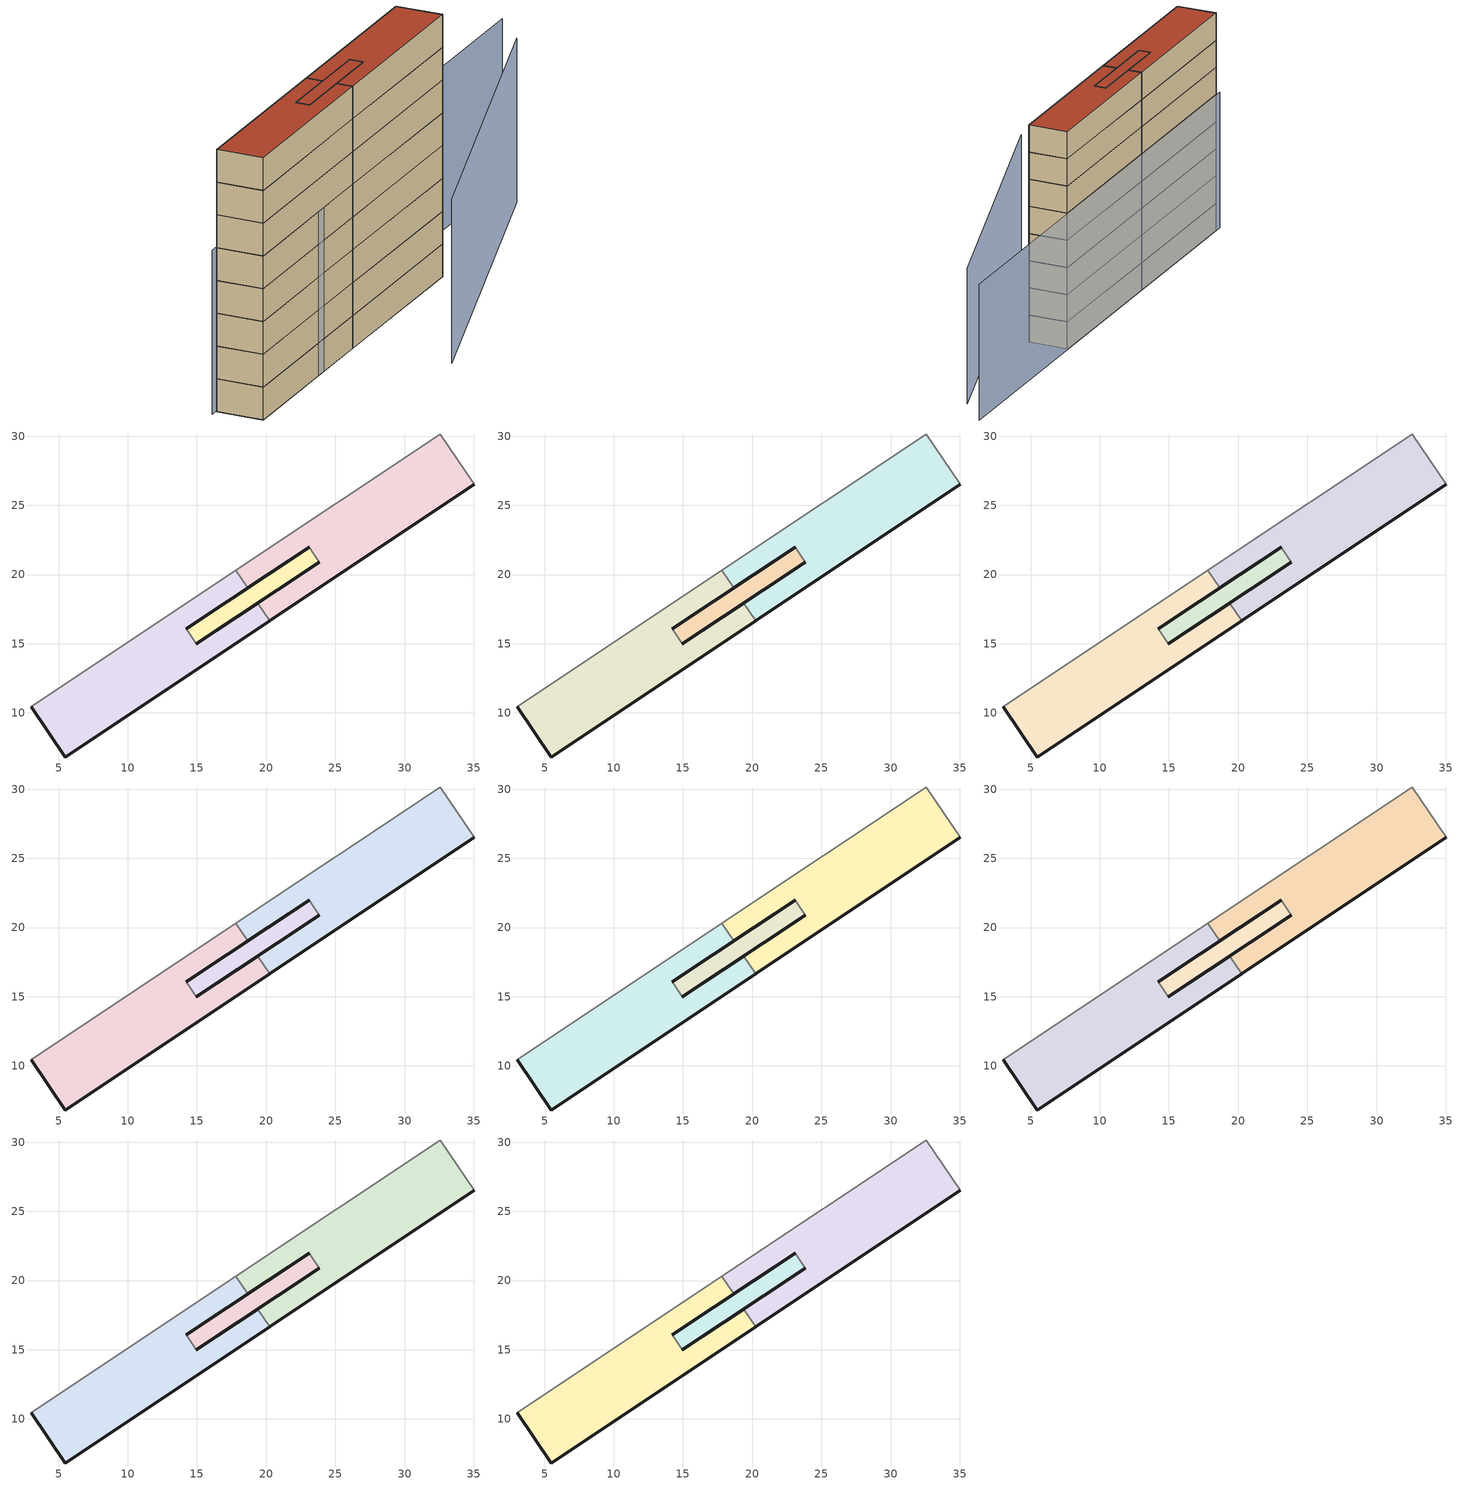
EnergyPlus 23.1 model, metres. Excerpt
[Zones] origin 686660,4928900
033eeff0347fe6cf_F0_dwelling_0
 floor ground (EU_floor_Construction): 35.01,26.52 32.59,30.15 17.82,20.3 18.67,19.03 23.1,21.99 23.82,20.89 19.39,17.94 20.24,16.67 z0
 wall outside (EU_wall_Construction): 19.39,17.94 23.82,20.89 / 23.1,21.99 18.67,19.03 / 35.01,26.52 20.24,16.67 z0:3
 wall adiabatic (EU_wall_Construction): 17.82,20.3 32.59,30.15 35.01,26.52 z0:3
 wall to 033eeff0347fe6cf_F0_dwelling_1 (EU_wall_Construction): 20.24,16.67 19.39,17.94 / 18.67,19.03 17.82,20.3 z0:3
 wall to 033eeff0347fe6cf_F0_circulation (EU_wall_Construction): 23.83,20.89 23.1,21.99 z0:3
033eeff0347fe6cf_F0_dwelling_1
 floor ground (EU_floor_Construction): 14.96,14.99 14.23,16.08 18.67,19.03 17.82,20.3 3.05,10.45 5.47,6.82 20.24,16.67 19.39,17.94 z0
 wall outside (EU_wall_Construction): 18.67,19.03 14.23,16.08 / 14.96,14.99 19.39,17.94 / 20.24,16.67 5.47,6.82 3.05,10.45 z0:3
 wall adiabatic (EU_wall_Construction): 3.05,10.45 17.82,20.3 z0:3
 wall to 033eeff0347fe6cf_F0_circulation (EU_wall_Construction): 14.24,16.08 14.96,14.99 z0:3
033eeff0347fe6cf_F0_circulation
 floor ground (EU_floor_Construction): 23.82,20.89 23.1,21.99 14.23,16.08 14.96,14.99 z0
 wall outside (EU_wall_Construction): 23.82,20.89 14.96,14.99 / 14.23,16.08 23.1,21.99 z0:3
033eeff0347fe6cf_F1_dwelling_0
 floor to 033eeff0347fe6cf_F0_dwelling_0 (EU_floor_Construction): 35.01,26.52 32.59,30.15 17.82,20.3 18.67,19.03 23.1,21.99 23.82,20.89 19.39,17.94 20.24,16.67 z3
 wall outside (EU_wall_Construction): 19.39,17.94 23.82,20.89 / 23.1,21.99 18.67,19.03 / 35.01,26.52 20.24,16.67 z3:6
 wall adiabatic (EU_wall_Construction): 17.82,20.3 32.59,30.15 35.01,26.52 z3:6
 wall to 033eeff0347fe6cf_F1_dwelling_1 (EU_wall_Construction): 20.24,16.67 19.39,17.94 / 18.67,19.03 17.82,20.3 z3:6
 wall to 033eeff0347fe6cf_F1_circulation (EU_wall_Construction): 23.83,20.89 23.1,21.99 z3:6
033eeff0347fe6cf_F1_dwelling_1
 floor to 033eeff0347fe6cf_F0_dwelling_1 (EU_floor_Construction): 14.96,14.99 14.23,16.08 18.67,19.03 17.82,20.3 3.05,10.45 5.47,6.82 20.24,16.67 19.39,17.94 z3
 wall outside (EU_wall_Construction): 18.67,19.03 14.23,16.08 / 14.96,14.99 19.39,17.94 / 20.24,16.67 5.47,6.82 3.05,10.45 z3:6
 wall adiabatic (EU_wall_Construction): 3.05,10.45 17.82,20.3 z3:6
 wall to 033eeff0347fe6cf_F1_circulation (EU_wall_Construction): 14.24,16.08 14.96,14.99 z3:6
033eeff0347fe6cf_F1_circulation
 floor to 033eeff0347fe6cf_F0_circulation (EU_floor_Construction): 23.82,20.89 23.1,21.99 14.23,16.08 14.96,14.99 z3
 wall outside (EU_wall_Construction): 23.82,20.89 14.96,14.99 / 14.23,16.08 23.1,21.99 z3:6
033eeff0347fe6cf_F2_dwelling_0
 floor to 033eeff0347fe6cf_F1_dwelling_0 (EU_floor_Construction): 35.01,26.52 32.59,30.15 17.82,20.3 18.67,19.03 23.1,21.99 23.82,20.89 19.39,17.94 20.24,16.67 z6
 wall outside (EU_wall_Construction): 19.39,17.94 23.82,20.89 / 23.1,21.99 18.67,19.03 / 35.01,26.52 20.24,16.67 z6:9
 wall adiabatic (EU_wall_Construction): 17.82,20.3 32.59,30.15 35.01,26.52 z6:9
 wall to 033eeff0347fe6cf_F2_dwelling_1 (EU_wall_Construction): 20.24,16.67 19.39,17.94 / 18.67,19.03 17.82,20.3 z6:9
 wall to 033eeff0347fe6cf_F2_circulation (EU_wall_Construction): 23.83,20.89 23.1,21.99 z6:9
033eeff0347fe6cf_F2_dwelling_1
 floor to 033eeff0347fe6cf_F1_dwelling_1 (EU_floor_Construction): 14.96,14.99 14.23,16.08 18.67,19.03 17.82,20.3 3.05,10.45 5.47,6.82 20.24,16.67 19.39,17.94 z6
 wall outside (EU_wall_Construction): 18.67,19.03 14.23,16.08 / 14.96,14.99 19.39,17.94 / 20.24,16.67 5.47,6.82 3.05,10.45 z6:9
 wall adiabatic (EU_wall_Construction): 3.05,10.45 17.82,20.3 z6:9
 wall to 033eeff0347fe6cf_F2_circulation (EU_wall_Construction): 14.24,16.08 14.96,14.99 z6:9
033eeff0347fe6cf_F2_circulation
 floor to 033eeff0347fe6cf_F1_circulation (EU_floor_Construction): 23.82,20.89 23.1,21.99 14.23,16.08 14.96,14.99 z6
 wall outside (EU_wall_Construction): 23.82,20.89 14.96,14.99 / 14.23,16.08 23.1,21.99 z6:9
033eeff0347fe6cf_F3_dwelling_0
 floor to 033eeff0347fe6cf_F2_dwelling_0 (EU_floor_Construction): 35.01,26.52 32.59,30.15 17.82,20.3 18.67,19.03 23.1,21.99 23.82,20.89 19.39,17.94 20.24,16.67 z9
 wall outside (EU_wall_Construction): 19.39,17.94 23.82,20.89 / 23.1,21.99 18.67,19.03 / 35.01,26.52 20.24,16.67 z9:12
 wall adiabatic (EU_wall_Construction): 17.82,20.3 32.59,30.15 35.01,26.52 z9:12
 wall to 033eeff0347fe6cf_F3_dwelling_1 (EU_wall_Construction): 20.24,16.67 19.39,17.94 / 18.67,19.03 17.82,20.3 z9:12
 wall to 033eeff0347fe6cf_F3_circulation (EU_wall_Construction): 23.83,20.89 23.1,21.99 z9:12
033eeff0347fe6cf_F3_dwelling_1
 floor to 033eeff0347fe6cf_F2_dwelling_1 (EU_floor_Construction): 14.96,14.99 14.23,16.08 18.67,19.03 17.82,20.3 3.05,10.45 5.47,6.82 20.24,16.67 19.39,17.94 z9
 wall outside (EU_wall_Construction): 18.67,19.03 14.23,16.08 / 14.96,14.99 19.39,17.94 / 20.24,16.67 5.47,6.82 3.05,10.45 z9:12
 wall adiabatic (EU_wall_Construction): 3.05,10.45 17.82,20.3 z9:12
 wall to 033eeff0347fe6cf_F3_circulation (EU_wall_Construction): 14.24,16.08 14.96,14.99 z9:12
033eeff0347fe6cf_F3_circulation
 floor to 033eeff0347fe6cf_F2_circulation (EU_floor_Construction): 23.82,20.89 23.1,21.99 14.23,16.08 14.96,14.99 z9
 wall outside (EU_wall_Construction): 23.82,20.89 14.96,14.99 / 14.23,16.08 23.1,21.99 z9:12
033eeff0347fe6cf_F4_dwelling_0
 floor to 033eeff0347fe6cf_F3_dwelling_0 (EU_floor_Construction): 35.01,26.52 32.59,30.15 17.82,20.3 18.67,19.03 23.1,21.99 23.82,20.89 19.39,17.94 20.24,16.67 z12
 wall outside (EU_wall_Construction): 19.39,17.94 23.82,20.89 / 23.1,21.99 18.67,19.03 / 35.01,26.52 20.24,16.67 z12:15
 wall adiabatic (EU_wall_Construction): 17.82,20.3 32.59,30.15 35.01,26.52 z12:15
 wall to 033eeff0347fe6cf_F4_dwelling_1 (EU_wall_Construction): 20.24,16.67 19.39,17.94 / 18.67,19.03 17.82,20.3 z12:15
 wall to 033eeff0347fe6cf_F4_circulation (EU_wall_Construction): 23.83,20.89 23.1,21.99 z12:15
033eeff0347fe6cf_F4_dwelling_1
 floor to 033eeff0347fe6cf_F3_dwelling_1 (EU_floor_Construction): 14.96,14.99 14.23,16.08 18.67,19.03 17.82,20.3 3.05,10.45 5.47,6.82 20.24,16.67 19.39,17.94 z12
 wall outside (EU_wall_Construction): 18.67,19.03 14.23,16.08 / 14.96,14.99 19.39,17.94 / 20.24,16.67 5.47,6.82 3.05,10.45 z12:15
 wall adiabatic (EU_wall_Construction): 3.05,10.45 17.82,20.3 z12:15
 wall to 033eeff0347fe6cf_F4_circulation (EU_wall_Construction): 14.24,16.08 14.96,14.99 z12:15
033eeff0347fe6cf_F4_circulation
 floor to 033eeff0347fe6cf_F3_circulation (EU_floor_Construction): 23.82,20.89 23.1,21.99 14.23,16.08 14.96,14.99 z12
 wall outside (EU_wall_Construction): 23.82,20.89 14.96,14.99 / 14.23,16.08 23.1,21.99 z12:15
033eeff0347fe6cf_F5_dwelling_0
 floor to 033eeff0347fe6cf_F4_dwelling_0 (EU_floor_Construction): 35.01,26.52 32.59,30.15 17.82,20.3 18.67,19.03 23.1,21.99 23.82,20.89 19.39,17.94 20.24,16.67 z15
 wall outside (EU_wall_Construction): 19.39,17.94 23.82,20.89 / 23.1,21.99 18.67,19.03 / 35.01,26.52 20.24,16.67 z15:18
 wall adiabatic (EU_wall_Construction): 17.82,20.3 32.59,30.15 35.01,26.52 z15:18
 wall to 033eeff0347fe6cf_F5_dwelling_1 (EU_wall_Construction): 20.24,16.67 19.39,17.94 / 18.67,19.03 17.82,20.3 z15:18
 wall to 033eeff0347fe6cf_F5_circulation (EU_wall_Construction): 23.83,20.89 23.1,21.99 z15:18
033eeff0347fe6cf_F5_dwelling_1
 floor to 033eeff0347fe6cf_F4_dwelling_1 (EU_floor_Construction): 14.96,14.99 14.23,16.08 18.67,19.03 17.82,20.3 3.05,10.45 5.47,6.82 20.24,16.67 19.39,17.94 z15
 wall outside (EU_wall_Construction): 18.67,19.03 14.23,16.08 / 14.96,14.99 19.39,17.94 / 20.24,16.67 5.47,6.82 3.05,10.45 z15:18
 wall adiabatic (EU_wall_Construction): 3.05,10.45 17.82,20.3 z15:18
 wall to 033eeff0347fe6cf_F5_circulation (EU_wall_Construction): 14.24,16.08 14.96,14.99 z15:18
033eeff0347fe6cf_F5_circulation
 floor to 033eeff0347fe6cf_F4_circulation (EU_floor_Construction): 23.82,20.89 23.1,21.99 14.23,16.08 14.96,14.99 z15
 wall outside (EU_wall_Construction): 23.82,20.89 14.96,14.99 / 14.23,16.08 23.1,21.99 z15:18
033eeff0347fe6cf_F6_dwelling_0
 floor to 033eeff0347fe6cf_F5_dwelling_0 (EU_floor_Construction): 35.01,26.52 32.59,30.15 17.82,20.3 18.67,19.03 23.1,21.99 23.82,20.89 19.39,17.94 20.24,16.67 z18
 wall outside (EU_wall_Construction): 19.39,17.94 23.82,20.89 / 23.1,21.99 18.67,19.03 / 35.01,26.52 20.24,16.67 z18:21
 wall adiabatic (EU_wall_Construction): 17.82,20.3 32.59,30.15 35.01,26.52 z18:21
 wall to 033eeff0347fe6cf_F6_dwelling_1 (EU_wall_Construction): 20.24,16.67 19.39,17.94 / 18.67,19.03 17.82,20.3 z18:21
 wall to 033eeff0347fe6cf_F6_circulation (EU_wall_Construction): 23.83,20.89 23.1,21.99 z18:21
033eeff0347fe6cf_F6_dwelling_1
 floor to 033eeff0347fe6cf_F5_dwelling_1 (EU_floor_Construction): 14.96,14.99 14.23,16.08 18.67,19.03 17.82,20.3 3.05,10.45 5.47,6.82 20.24,16.67 19.39,17.94 z18
 wall outside (EU_wall_Construction): 18.67,19.03 14.23,16.08 / 14.96,14.99 19.39,17.94 / 20.24,16.67 5.47,6.82 3.05,10.45 z18:21
 wall adiabatic (EU_wall_Construction): 3.05,10.45 17.82,20.3 z18:21
 wall to 033eeff0347fe6cf_F6_circulation (EU_wall_Construction): 14.24,16.08 14.96,14.99 z18:21
033eeff0347fe6cf_F6_circulation
 floor to 033eeff0347fe6cf_F5_circulation (EU_floor_Construction): 23.82,20.89 23.1,21.99 14.23,16.08 14.96,14.99 z18
 wall outside (EU_wall_Construction): 23.82,20.89 14.96,14.99 / 14.23,16.08 23.1,21.99 z18:21
033eeff0347fe6cf_F7_dwelling_0
 floor to 033eeff0347fe6cf_F6_dwelling_0 (EU_floor_Construction): 35.01,26.52 32.59,30.15 17.82,20.3 18.67,19.03 23.1,21.99 23.82,20.89 19.39,17.94 20.24,16.67 z21
 wall outside (EU_wall_Construction): 19.39,17.94 23.82,20.89 / 23.1,21.99 18.67,19.03 / 35.01,26.52 20.24,16.67 z21:24
 wall adiabatic (EU_wall_Construction): 17.82,20.3 32.59,30.15 35.01,26.52 z21:24
 wall to 033eeff0347fe6cf_F7_dwelling_1 (EU_wall_Construction): 20.24,16.67 19.39,17.94 / 18.67,19.03 17.82,20.3 z21:24
 wall to 033eeff0347fe6cf_F7_circulation (EU_wall_Construction): 23.83,20.89 23.1,21.99 z21:24
 roof outside (EU_roof_Construction): 32.59,30.15 35.01,26.52 20.24,16.67 19.39,17.94 23.82,20.89 23.1,21.99 18.67,19.03 17.82,20.3 z24
033eeff0347fe6cf_F7_dwelling_1
 floor to 033eeff0347fe6cf_F6_dwelling_1 (EU_floor_Construction): 14.96,14.99 14.23,16.08 18.67,19.03 17.82,20.3 3.05,10.45 5.47,6.82 20.24,16.67 19.39,17.94 z21
 wall outside (EU_wall_Construction): 18.67,19.03 14.23,16.08 / 14.96,14.99 19.39,17.94 / 20.24,16.67 5.47,6.82 3.05,10.45 z21:24
 wall adiabatic (EU_wall_Construction): 3.05,10.45 17.82,20.3 z21:24
 wall to 033eeff0347fe6cf_F7_circulation (EU_wall_Construction): 14.24,16.08 14.96,14.99 z21:24
 roof outside (EU_roof_Construction): 18.67,19.03 14.23,16.08 14.96,14.99 19.39,17.94 20.24,16.67 5.47,6.82 3.05,10.45 17.82,20.3 z24
033eeff0347fe6cf_F7_circulation
 floor to 033eeff0347fe6cf_F6_circulation (EU_floor_Construction): 23.82,20.89 23.1,21.99 14.23,16.08 14.96,14.99 z21
 wall outside (EU_wall_Construction): 23.82,20.89 14.96,14.99 / 14.23,16.08 23.1,21.99 z21:24
 roof outside (EU_roof_Construction): 23.1,21.99 23.82,20.89 14.96,14.99 14.23,16.08 z24
shading: 14.59,12.88 27.91,21.99 / 25.68,9.49 48.96,37.57 / 50.17,41.93 2.43,10.12 z0:15
[Building]
EU S2 Campaign: North Axis=0; Terrain=City; Solar Distribution=FullExterior
[Site:Location]
Bologna: Latitude=44.5; Longitude=11.25; Time Zone=1; Elevation=37
[SizingPeriod:WeatherFileDays]
AnnualSizingPeriod: Begin Month=1; Begin Day of Month=1; End Month=12; End Day of Month=31; Day of Week for Start Day=Monday; Use Weather File Daylight Saving Period=No; Use Weather File Rain and Snow Indicators=No
[MATERIAL]
EU_InternalMass_Material: Roughness=MediumRough; Thickness=0.1; Conductivity=1; Density=1800; Specific Heat=900; Thermal Absorptance=0.9; Solar Absorptance=0.7; Visible Absorptance=0.7
[MATERIAL:NOMASS] Roughness=MediumRough; Thermal Absorptance=0.9; Solar Absorptance=0.7; Visible Absorptance=0.7
Name | Thermal Resistance
EU_wall_NoMass | 0.905828
EU_roof_NoMass | 0.37593
EU_floor_NoMass | 0.67114
[CONSTRUCTION]
EU_wall_Construction: EU_wall_NoMass
EU_roof_Construction: EU_roof_NoMass
EU_floor_Construction: EU_floor_NoMass
EU_InternalMass_Construction: EU_InternalMass_Material
[ZONE] Type=1; Multiplier=1; Ceiling Height=autocalculate; Floor Area=autocalculate; Part of Total Floor Area=Yes
Name | Volume
033eeff0347fe6cf_F0_dwelling_0 | 211.75
033eeff0347fe6cf_F1_dwelling_0; 033eeff0347fe6cf_F2_dwelling_0; 033eeff0347fe6cf_F3_dwelling_0; 033eeff0347fe6cf_F4_dwelling_0; 033eeff0347fe6cf_F5_dwelling_0; 033eeff0347fe6cf_F6_dwelling_0; 033eeff0347fe6cf_F7_dwelling_0; 033eeff0347fe6cf_F0_dwelling_1 | 211.751
033eeff0347fe6cf_F1_dwelling_1; 033eeff0347fe6cf_F2_dwelling_1; 033eeff0347fe6cf_F3_dwelling_1; 033eeff0347fe6cf_F4_dwelling_1; 033eeff0347fe6cf_F5_dwelling_1; 033eeff0347fe6cf_F6_dwelling_1; 033eeff0347fe6cf_F7_dwelling_1 | 211.749
033eeff0347fe6cf_F0_circulation | 41.8835
033eeff0347fe6cf_F1_circulation; 033eeff0347fe6cf_F2_circulation; 033eeff0347fe6cf_F3_circulation; 033eeff0347fe6cf_F4_circulation; 033eeff0347fe6cf_F5_circulation; 033eeff0347fe6cf_F6_circulation; 033eeff0347fe6cf_F7_circulation | 41.8843
[INTERNALMASS] Construction=EU_InternalMass_Construction; Surface Area=70.5825
Name | Zone or ZoneList
033eeff0347fe6cf_F0_dwelling_0_EU_InternalMass | 033eeff0347fe6cf_F0_dwelling_0
033eeff0347fe6cf_F0_dwelling_1_EU_InternalMass | 033eeff0347fe6cf_F0_dwelling_1
033eeff0347fe6cf_F1_dwelling_0_EU_InternalMass | 033eeff0347fe6cf_F1_dwelling_0
033eeff0347fe6cf_F1_dwelling_1_EU_InternalMass | 033eeff0347fe6cf_F1_dwelling_1
033eeff0347fe6cf_F2_dwelling_0_EU_InternalMass | 033eeff0347fe6cf_F2_dwelling_0
033eeff0347fe6cf_F2_dwelling_1_EU_InternalMass | 033eeff0347fe6cf_F2_dwelling_1
033eeff0347fe6cf_F3_dwelling_0_EU_InternalMass | 033eeff0347fe6cf_F3_dwelling_0
033eeff0347fe6cf_F3_dwelling_1_EU_InternalMass | 033eeff0347fe6cf_F3_dwelling_1
033eeff0347fe6cf_F4_dwelling_0_EU_InternalMass | 033eeff0347fe6cf_F4_dwelling_0
033eeff0347fe6cf_F4_dwelling_1_EU_InternalMass | 033eeff0347fe6cf_F4_dwelling_1
033eeff0347fe6cf_F5_dwelling_0_EU_InternalMass | 033eeff0347fe6cf_F5_dwelling_0
033eeff0347fe6cf_F5_dwelling_1_EU_InternalMass | 033eeff0347fe6cf_F5_dwelling_1
033eeff0347fe6cf_F6_dwelling_0_EU_InternalMass | 033eeff0347fe6cf_F6_dwelling_0
033eeff0347fe6cf_F6_dwelling_1_EU_InternalMass | 033eeff0347fe6cf_F6_dwelling_1
033eeff0347fe6cf_F7_dwelling_0_EU_InternalMass | 033eeff0347fe6cf_F7_dwelling_0
033eeff0347fe6cf_F7_dwelling_1_EU_InternalMass | 033eeff0347fe6cf_F7_dwelling_1
[OTHEREQUIPMENT] Fuel Type=Electricity; Design Level Calculation Method=Watts/Area; Power per Zone Floor Area=1; Fraction Latent=0; Fraction Radiant=0; Fraction Lost=0; Carbon Dioxide Generation Rate=0; EndUse Subcategory=EU_Step8_InternalGains
Name | Zone or ZoneList or Space or SpaceList | Schedule
EU_Step8_InternalGain_033eeff0347fe6cf_F0_dwelling_0_f000 | 033eeff0347fe6cf_F0_dwelling_0 | EU_Step8_GainSchedule_033eeff0347fe6cf_F0_dwelling_0_f000
EU_Step8_InternalGain_033eeff0347fe6cf_F0_dwelling_1_f000 | 033eeff0347fe6cf_F0_dwelling_1 | EU_Step8_GainSchedule_033eeff0347fe6cf_F0_dwelling_1_f000
EU_Step8_InternalGain_033eeff0347fe6cf_F1_dwelling_0_f000 | 033eeff0347fe6cf_F1_dwelling_0 | EU_Step8_GainSchedule_033eeff0347fe6cf_F1_dwelling_0_f000
EU_Step8_InternalGain_033eeff0347fe6cf_F1_dwelling_1_f000 | 033eeff0347fe6cf_F1_dwelling_1 | EU_Step8_GainSchedule_033eeff0347fe6cf_F1_dwelling_1_f000
EU_Step8_InternalGain_033eeff0347fe6cf_F2_dwelling_0_f000 | 033eeff0347fe6cf_F2_dwelling_0 | EU_Step8_GainSchedule_033eeff0347fe6cf_F2_dwelling_0_f000
EU_Step8_InternalGain_033eeff0347fe6cf_F2_dwelling_1_f000 | 033eeff0347fe6cf_F2_dwelling_1 | EU_Step8_GainSchedule_033eeff0347fe6cf_F2_dwelling_1_f000
EU_Step8_InternalGain_033eeff0347fe6cf_F3_dwelling_0_f000 | 033eeff0347fe6cf_F3_dwelling_0 | EU_Step8_GainSchedule_033eeff0347fe6cf_F3_dwelling_0_f000
EU_Step8_InternalGain_033eeff0347fe6cf_F3_dwelling_1_f000 | 033eeff0347fe6cf_F3_dwelling_1 | EU_Step8_GainSchedule_033eeff0347fe6cf_F3_dwelling_1_f000
EU_Step8_InternalGain_033eeff0347fe6cf_F4_dwelling_0_f000 | 033eeff0347fe6cf_F4_dwelling_0 | EU_Step8_GainSchedule_033eeff0347fe6cf_F4_dwelling_0_f000
EU_Step8_InternalGain_033eeff0347fe6cf_F4_dwelling_1_f000 | 033eeff0347fe6cf_F4_dwelling_1 | EU_Step8_GainSchedule_033eeff0347fe6cf_F4_dwelling_1_f000
EU_Step8_InternalGain_033eeff0347fe6cf_F5_dwelling_0_f000 | 033eeff0347fe6cf_F5_dwelling_0 | EU_Step8_GainSchedule_033eeff0347fe6cf_F5_dwelling_0_f000
EU_Step8_InternalGain_033eeff0347fe6cf_F5_dwelling_1_f000 | 033eeff0347fe6cf_F5_dwelling_1 | EU_Step8_GainSchedule_033eeff0347fe6cf_F5_dwelling_1_f000
EU_Step8_InternalGain_033eeff0347fe6cf_F6_dwelling_0_f000 | 033eeff0347fe6cf_F6_dwelling_0 | EU_Step8_GainSchedule_033eeff0347fe6cf_F6_dwelling_0_f000
EU_Step8_InternalGain_033eeff0347fe6cf_F6_dwelling_1_f000 | 033eeff0347fe6cf_F6_dwelling_1 | EU_Step8_GainSchedule_033eeff0347fe6cf_F6_dwelling_1_f000
EU_Step8_InternalGain_033eeff0347fe6cf_F7_dwelling_0_f000 | 033eeff0347fe6cf_F7_dwelling_0 | EU_Step8_GainSchedule_033eeff0347fe6cf_F7_dwelling_0_f000
EU_Step8_InternalGain_033eeff0347fe6cf_F7_dwelling_1_f000 | 033eeff0347fe6cf_F7_dwelling_1 | EU_Step8_GainSchedule_033eeff0347fe6cf_F7_dwelling_1_f000
[ZONEINFILTRATION:DESIGNFLOWRATE] Schedule=EU_AlwaysOn; Design Flow Rate Calculation Method=Flow/Area; Flow Rate per Floor Area=0.0005; Constant Term Coefficient=1; Temperature Term Coefficient=0; Velocity Term Coefficient=0; Velocity Squared Term Coefficient=0
Name | Zone or ZoneList or Space or SpaceList
EU_Circulation_Infiltration_033eeff0347fe6cf_F0_circulation | 033eeff0347fe6cf_F0_circulation
EU_Circulation_Infiltration_033eeff0347fe6cf_F1_circulation | 033eeff0347fe6cf_F1_circulation
EU_Circulation_Infiltration_033eeff0347fe6cf_F2_circulation | 033eeff0347fe6cf_F2_circulation
EU_Circulation_Infiltration_033eeff0347fe6cf_F3_circulation | 033eeff0347fe6cf_F3_circulation
EU_Circulation_Infiltration_033eeff0347fe6cf_F4_circulation | 033eeff0347fe6cf_F4_circulation
EU_Circulation_Infiltration_033eeff0347fe6cf_F5_circulation | 033eeff0347fe6cf_F5_circulation
EU_Circulation_Infiltration_033eeff0347fe6cf_F6_circulation | 033eeff0347fe6cf_F6_circulation
EU_Circulation_Infiltration_033eeff0347fe6cf_F7_circulation | 033eeff0347fe6cf_F7_circulation
[ZONEVENTILATION:DESIGNFLOWRATE] Schedule=EU_AlwaysOn; Design Flow Rate Calculation Method=AirChanges/Hour; Air Changes per Hour=0.73129; Ventilation Type=Natural; Fan Pressure Rise=0; Fan Total Efficiency=1; Constant Term Coefficient=1; Temperature Term Coefficient=0; Velocity Term Coefficient=0; Velocity Squared Term Coefficient=0; Minimum Indoor Temperature=-100; Maximum Indoor Temperature=100; Delta Temperature=-100; Minimum Outdoor Temperature=-100; Maximum Outdoor Temperature=100; Maximum Wind Speed=40
Name | Zone or ZoneList or Space or SpaceList
EU_ConstantAir_033eeff0347fe6cf_F0_dwelling_0 | 033eeff0347fe6cf_F0_dwelling_0
EU_ConstantAir_033eeff0347fe6cf_F0_dwelling_1 | 033eeff0347fe6cf_F0_dwelling_1
EU_ConstantAir_033eeff0347fe6cf_F1_dwelling_0 | 033eeff0347fe6cf_F1_dwelling_0
EU_ConstantAir_033eeff0347fe6cf_F1_dwelling_1 | 033eeff0347fe6cf_F1_dwelling_1
EU_ConstantAir_033eeff0347fe6cf_F2_dwelling_0 | 033eeff0347fe6cf_F2_dwelling_0
EU_ConstantAir_033eeff0347fe6cf_F2_dwelling_1 | 033eeff0347fe6cf_F2_dwelling_1
EU_ConstantAir_033eeff0347fe6cf_F3_dwelling_0 | 033eeff0347fe6cf_F3_dwelling_0
EU_ConstantAir_033eeff0347fe6cf_F3_dwelling_1 | 033eeff0347fe6cf_F3_dwelling_1
EU_ConstantAir_033eeff0347fe6cf_F4_dwelling_0 | 033eeff0347fe6cf_F4_dwelling_0
EU_ConstantAir_033eeff0347fe6cf_F4_dwelling_1 | 033eeff0347fe6cf_F4_dwelling_1
EU_ConstantAir_033eeff0347fe6cf_F5_dwelling_0 | 033eeff0347fe6cf_F5_dwelling_0
EU_ConstantAir_033eeff0347fe6cf_F5_dwelling_1 | 033eeff0347fe6cf_F5_dwelling_1
EU_ConstantAir_033eeff0347fe6cf_F6_dwelling_0 | 033eeff0347fe6cf_F6_dwelling_0
EU_ConstantAir_033eeff0347fe6cf_F6_dwelling_1 | 033eeff0347fe6cf_F6_dwelling_1
EU_ConstantAir_033eeff0347fe6cf_F7_dwelling_0 | 033eeff0347fe6cf_F7_dwelling_0
EU_ConstantAir_033eeff0347fe6cf_F7_dwelling_1 | 033eeff0347fe6cf_F7_dwelling_1
[HVACTEMPLATE:THERMOSTAT] Constant Heating Setpoint=20; Constant Cooling Setpoint=50
EU_HeatOnly_033eeff0347fe6cf_F0_dwelling_0; EU_HeatOnly_033eeff0347fe6cf_F0_dwelling_1; EU_HeatOnly_033eeff0347fe6cf_F1_dwelling_0; EU_HeatOnly_033eeff0347fe6cf_F1_dwelling_1; EU_HeatOnly_033eeff0347fe6cf_F2_dwelling_0; EU_HeatOnly_033eeff0347fe6cf_F2_dwelling_1; EU_HeatOnly_033eeff0347fe6cf_F3_dwelling_0; EU_HeatOnly_033eeff0347fe6cf_F3_dwelling_1; EU_HeatOnly_033eeff0347fe6cf_F4_dwelling_0; EU_HeatOnly_033eeff0347fe6cf_F4_dwelling_1; EU_HeatOnly_033eeff0347fe6cf_F5_dwelling_0; EU_HeatOnly_033eeff0347fe6cf_F5_dwelling_1; EU_HeatOnly_033eeff0347fe6cf_F6_dwelling_0; EU_HeatOnly_033eeff0347fe6cf_F6_dwelling_1; EU_HeatOnly_033eeff0347fe6cf_F7_dwelling_0; EU_HeatOnly_033eeff0347fe6cf_F7_dwelling_1
[HVACTEMPLATE:ZONE:IDEALLOADSAIRSYSTEM] System Availability Schedule=EU_AlwaysOn; Maximum Heating Supply Air Temperature=50; Minimum Cooling Supply Air Temperature=13; Maximum Heating Supply Air Humidity Ratio=0.0156; Minimum Cooling Supply Air Humidity Ratio=0.0077; Heating Limit=NoLimit; Cooling Limit=NoLimit; Heating Availability Schedule=EU_AlwaysOn; Cooling Availability Schedule=EU_CoolingOff; Dehumidification Control Type=ConstantSensibleHeatRatio; Cooling Sensible Heat Ratio=0.7; Dehumidification Setpoint=60; Humidification Control Type=None; Humidification Setpoint=30; Outdoor Air Method=None; Outdoor Air Flow Rate per Person=0.00944; Outdoor Air Flow Rate per Zone Floor Area=0; Outdoor Air Flow Rate per Zone=0; Demand Controlled Ventilation Type=None; Outdoor Air Economizer Type=NoEconomizer; Heat Recovery Type=None; Sensible Heat Recovery Effectiveness=0.7; Latent Heat Recovery Effectiveness=0.65
Name | Template Thermostat
033eeff0347fe6cf_F0_dwelling_0 | EU_HeatOnly_033eeff0347fe6cf_F0_dwelling_0
033eeff0347fe6cf_F0_dwelling_1 | EU_HeatOnly_033eeff0347fe6cf_F0_dwelling_1
033eeff0347fe6cf_F1_dwelling_0 | EU_HeatOnly_033eeff0347fe6cf_F1_dwelling_0
033eeff0347fe6cf_F1_dwelling_1 | EU_HeatOnly_033eeff0347fe6cf_F1_dwelling_1
033eeff0347fe6cf_F2_dwelling_0 | EU_HeatOnly_033eeff0347fe6cf_F2_dwelling_0
033eeff0347fe6cf_F2_dwelling_1 | EU_HeatOnly_033eeff0347fe6cf_F2_dwelling_1
033eeff0347fe6cf_F3_dwelling_0 | EU_HeatOnly_033eeff0347fe6cf_F3_dwelling_0
033eeff0347fe6cf_F3_dwelling_1 | EU_HeatOnly_033eeff0347fe6cf_F3_dwelling_1
033eeff0347fe6cf_F4_dwelling_0 | EU_HeatOnly_033eeff0347fe6cf_F4_dwelling_0
033eeff0347fe6cf_F4_dwelling_1 | EU_HeatOnly_033eeff0347fe6cf_F4_dwelling_1
033eeff0347fe6cf_F5_dwelling_0 | EU_HeatOnly_033eeff0347fe6cf_F5_dwelling_0
033eeff0347fe6cf_F5_dwelling_1 | EU_HeatOnly_033eeff0347fe6cf_F5_dwelling_1
033eeff0347fe6cf_F6_dwelling_0 | EU_HeatOnly_033eeff0347fe6cf_F6_dwelling_0
033eeff0347fe6cf_F6_dwelling_1 | EU_HeatOnly_033eeff0347fe6cf_F6_dwelling_1
033eeff0347fe6cf_F7_dwelling_0 | EU_HeatOnly_033eeff0347fe6cf_F7_dwelling_0
033eeff0347fe6cf_F7_dwelling_1 | EU_HeatOnly_033eeff0347fe6cf_F7_dwelling_1
[SIZING:ZONE] Zone Cooling Design Supply Air Temperature Input Method=SupplyAirTemperature; Zone Cooling Design Supply Air Temperature=13; Zone Heating Design Supply Air Temperature Input Method=SupplyAirTemperature; Zone Heating Design Supply Air Temperature=50; Zone Cooling Design Supply Air Humidity Ratio=0.008; Zone Heating Design Supply Air Humidity Ratio=0.008; Cooling Design Air Flow Method=DesignDay; Cooling Design Air Flow Rate=0; Cooling Minimum Air Flow per Zone Floor Area=0.000762; Cooling Minimum Air Flow=0; Cooling Minimum Air Flow Fraction=0.2; Heating Design Air Flow Method=DesignDay; Heating Design Air Flow Rate=0; Heating Maximum Air Flow per Zone Floor Area=0.002032; Heating Maximum Air Flow=0.141576; Heating Maximum Air Flow Fraction=0.3; Account for Dedicated Outdoor Air System=No; Dedicated Outdoor Air System Control Strategy=NeutralSupplyAir; Dedicated Outdoor Air Low Setpoint Temperature for Design=autosize; Dedicated Outdoor Air High Setpoint Temperature for Design=autosize; Zone Load Sizing Method=Sensible Load Only No Latent Load; Zone Latent Cooling Design Supply Air Humidity Ratio Input Method=HumidityRatioDifference; Zone Cooling Design Supply Air Humidity Ratio Difference=0.005; Zone Latent Heating Design Supply Air Humidity Ratio Input Method=HumidityRatioDifference; Zone Humidification Design Supply Air Humidity Ratio Difference=0.005
033eeff0347fe6cf_F0_dwelling_0; 033eeff0347fe6cf_F0_dwelling_1; 033eeff0347fe6cf_F1_dwelling_0; 033eeff0347fe6cf_F1_dwelling_1; 033eeff0347fe6cf_F2_dwelling_0; 033eeff0347fe6cf_F2_dwelling_1; 033eeff0347fe6cf_F3_dwelling_0; 033eeff0347fe6cf_F3_dwelling_1; 033eeff0347fe6cf_F4_dwelling_0; 033eeff0347fe6cf_F4_dwelling_1; 033eeff0347fe6cf_F5_dwelling_0; 033eeff0347fe6cf_F5_dwelling_1; 033eeff0347fe6cf_F6_dwelling_0; 033eeff0347fe6cf_F6_dwelling_1; 033eeff0347fe6cf_F7_dwelling_0; 033eeff0347fe6cf_F7_dwelling_1
[SCHEDULE:CONSTANT]
Name | Hourly Value
EU_AlwaysOn | 1
EU_CoolingOff | 0
[SCHEDULE:FILE] Column Number=1; Rows to Skip at Top=0; Number of Hours of Data=8760; Column Separator=Comma; Interpolate to Timestep=No; Minutes per Item=60; Adjust Schedule for Daylight Savings=Yes
Name | File
EU_Step8_GainSchedule_033eeff0347fe6cf_F0_dwelling_0_f000 | ../../schedules/033eeff0347fe6cf/033eeff0347fe6cf_F0_dwelling_0_f000_gain.csv
EU_Step8_GainSchedule_033eeff0347fe6cf_F0_dwelling_1_f000 | ../../schedules/033eeff0347fe6cf/033eeff0347fe6cf_F0_dwelling_1_f000_gain.csv
EU_Step8_GainSchedule_033eeff0347fe6cf_F1_dwelling_0_f000 | ../../schedules/033eeff0347fe6cf/033eeff0347fe6cf_F1_dwelling_0_f000_gain.csv
EU_Step8_GainSchedule_033eeff0347fe6cf_F1_dwelling_1_f000 | ../../schedules/033eeff0347fe6cf/033eeff0347fe6cf_F1_dwelling_1_f000_gain.csv
EU_Step8_GainSchedule_033eeff0347fe6cf_F2_dwelling_0_f000 | ../../schedules/033eeff0347fe6cf/033eeff0347fe6cf_F2_dwelling_0_f000_gain.csv
EU_Step8_GainSchedule_033eeff0347fe6cf_F2_dwelling_1_f000 | ../../schedules/033eeff0347fe6cf/033eeff0347fe6cf_F2_dwelling_1_f000_gain.csv
EU_Step8_GainSchedule_033eeff0347fe6cf_F3_dwelling_0_f000 | ../../schedules/033eeff0347fe6cf/033eeff0347fe6cf_F3_dwelling_0_f000_gain.csv
EU_Step8_GainSchedule_033eeff0347fe6cf_F3_dwelling_1_f000 | ../../schedules/033eeff0347fe6cf/033eeff0347fe6cf_F3_dwelling_1_f000_gain.csv
EU_Step8_GainSchedule_033eeff0347fe6cf_F4_dwelling_0_f000 | ../../schedules/033eeff0347fe6cf/033eeff0347fe6cf_F4_dwelling_0_f000_gain.csv
EU_Step8_GainSchedule_033eeff0347fe6cf_F4_dwelling_1_f000 | ../../schedules/033eeff0347fe6cf/033eeff0347fe6cf_F4_dwelling_1_f000_gain.csv
EU_Step8_GainSchedule_033eeff0347fe6cf_F5_dwelling_0_f000 | ../../schedules/033eeff0347fe6cf/033eeff0347fe6cf_F5_dwelling_0_f000_gain.csv
EU_Step8_GainSchedule_033eeff0347fe6cf_F5_dwelling_1_f000 | ../../schedules/033eeff0347fe6cf/033eeff0347fe6cf_F5_dwelling_1_f000_gain.csv
EU_Step8_GainSchedule_033eeff0347fe6cf_F6_dwelling_0_f000 | ../../schedules/033eeff0347fe6cf/033eeff0347fe6cf_F6_dwelling_0_f000_gain.csv
EU_Step8_GainSchedule_033eeff0347fe6cf_F6_dwelling_1_f000 | ../../schedules/033eeff0347fe6cf/033eeff0347fe6cf_F6_dwelling_1_f000_gain.csv
EU_Step8_GainSchedule_033eeff0347fe6cf_F7_dwelling_0_f000 | ../../schedules/033eeff0347fe6cf/033eeff0347fe6cf_F7_dwelling_0_f000_gain.csv
EU_Step8_GainSchedule_033eeff0347fe6cf_F7_dwelling_1_f000 | ../../schedules/033eeff0347fe6cf/033eeff0347fe6cf_F7_dwelling_1_f000_gain.csv
